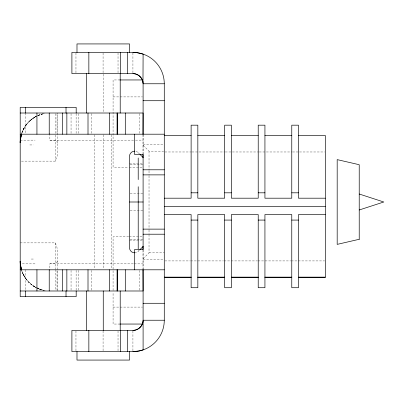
<?xml version="1.0" encoding="UTF-8"?>
<svg xmlns="http://www.w3.org/2000/svg" width="404" height="404" viewBox="0 0 404 404"><rect width="100%" height="100%" fill="white"/><g stroke="black" fill="none" stroke-linecap="round" stroke-linejoin="round"><path stroke-width="0.3" stroke-dasharray="2.02 1.52" d="M57.494 261.307C56.459 264.171 52.283 263.352 49.864 263.772L49.864 270.579M21.796 133.163L24.513 127.27L22.144 132.113M21.452 161.125L55.222 161.125L57.105 156.212L57.494 153.151L57.494 113.009M23.245 129.578L25.866 125.235M26.689 124.154L23.523 129.033L21.654 133.507A29.664 29.664 0 0 1 37.249 115.822M134.618 252.853L137.163 252.172L139.547 250.031M143.097 258.787L149.026 252.853L149.026 234.926M32.517 118.609L28.835 121.75L25.316 126.018L29.245 121.346L28.835 121.75L32.138 118.887L29.83 120.791L35.32 116.817L32.517 118.609L34.259 117.443A27.896 25.497 -38.1 0 1 36.082 116.438M34.855 117.084L38.744 115.17L35.461 116.741L42.349 113.973L39.198 114.989M43.142 113.782L44.364 113.64M20.306 140.158L35.062 140.132M119.953 79.952L113.075 79.952L113.075 167.165L128.709 167.165M113.075 96.904L142.471 96.904M49.864 133.421L49.864 140.228L134.906 140.137M135.537 140.137L143.097 140.127M143.097 144.45L163.66 144.45M143.097 145.213L149.026 151.147L163.676 151.147M164.913 151.975L191.334 151.975M191.961 151.975L224.674 151.975M225.301 151.975L258.641 151.975M259.267 151.975L291.981 151.975M292.607 151.975L298.899 151.975M299.526 151.975L324.69 151.975M129.532 163.898L143.097 163.898M130.149 164.812L143.097 164.812M129.336 167.165L142.471 167.165M130.149 193.526L143.097 193.526M130.149 210.474L143.097 210.474M128.709 236.835L113.075 236.835L113.075 291.42M129.336 236.835L142.471 236.835M130.149 239.188L143.097 239.188M129.532 240.102L143.097 240.102M20.2 242.875L55.222 242.875L56.883 246.985L57.494 250.849L57.494 290.991M149.026 252.853L164.282 252.853M143.097 259.55L163.66 259.55M164.913 260.918L190.077 260.918M190.703 260.918L223.412 260.918M224.043 260.918L257.383 260.918M258.01 260.918L290.723 260.918M291.35 260.918L297.642 260.918M298.268 260.918L324.69 260.918M34.996 263.868L20.306 263.842M113.075 307.096L142.471 307.096M119.953 324.048L113.075 324.048L113.075 292.041M49.864 263.772L133.648 263.863M134.274 263.863L143.097 263.873M49.864 140.228C52.283 140.648 56.459 139.829 57.494 142.693M43.142 290.218L44.364 290.36M39.198 289.011L42.349 290.027L35.461 287.259L38.744 288.83L34.855 286.916M135.936 151.318L137.163 151.828L139.547 153.969M45.223 290.627A29.664 29.664 0 0 1 21.654 270.493C23.129 275.124 25.906 279.159 29.245 282.654L28.835 282.25L31.961 284.982L35.32 287.183C29.048 283.558 24.018 277.77 21.796 270.837M32.517 285.391L34.259 286.557A27.896 25.497 38.1 0 0 36.082 287.562M26.689 279.846L25.316 277.982L25.866 278.765M23.245 274.422L24.513 276.73L22.144 271.887M149.026 151.147L149.026 170.291M149.026 170.897L149.026 175.2M149.026 175.821L149.026 229.416M149.026 230.038L149.026 234.32M143.097 134.557L143.097 155.479M143.097 249.687L143.097 269.443M143.006 134.825L143.006 153.747M143.006 250.253L143.006 269.175M139.254 113.63L139.254 133.572M139.254 270.428L139.254 290.37M138.213 152.636L138.213 153.242M138.213 250.758L138.213 251.364M132.926 53.03L132.926 72.972M132.926 331.027L132.926 350.97M118.029 53.03L118.029 72.972M118.029 331.027L118.029 350.97M111.767 134.825L111.767 269.175M103.262 74.22L103.262 112.383M103.262 134.825L103.262 269.175M103.076 53.03L103.076 72.972M103.076 331.027L103.076 350.97M94.753 134.825L94.753 269.175M91.612 113.63L91.612 133.572M91.612 270.428L91.612 290.37M78.189 113.63L78.189 133.572M78.189 270.428L78.189 290.37M76.119 113.63L76.119 133.572M76.119 270.428L76.119 290.37M75.962 53.03L75.962 72.972M75.962 331.027L75.962 350.97M71.053 113.63L71.053 133.572M71.053 270.428L71.053 290.37M57.03 113.63L57.03 133.572M57.03 270.428L57.03 290.37M55.222 113.63L55.222 134.466M55.222 135.098L55.222 161.125M55.222 242.875L55.222 268.902M55.222 269.534L55.222 290.37M25.336 113.009L25.336 133.572M25.336 269.806L25.336 290.375M37.744 115.595A29.664 29.664 0 0 1 44.076 113.575M33.305 259.045A77.725 1.449 0 0 1 29.805 259.045M29.835 144.945A77.841 1.48 0 0 1 33.391 144.945M37.941 115.544A27.896 25.497 -38.1 0 1 43.814 113.665M43.814 290.335A27.896 25.497 38.1 0 1 37.941 288.456"/><path stroke-width="0.61" d="M88.006 134.194L88.006 113.009M142.986 82.295L143.097 54.101L137.052 52.682L132.926 52.409L71.902 52.409L71.902 73.594L132.926 73.594C138.36 73.493 143.198 78.331 143.097 83.764L143.097 134.194M143.006 134.194L143.097 113.009L20.2 113.009M21.478 134.057A29.664 29.664 0 0 0 20.2 142.673L20.235 141.178M20.2 142.673L20.564 138.032L21.468 134.264M142.986 321.705C142.339 326.568 137.825 330.467 132.926 330.406L71.902 330.406L71.902 351.591L132.926 351.591L139.102 350.98L143.097 349.899L143.097 269.806M20.261 140.678L21.624 133.694M139.991 249.591L143.097 246.485M359.222 209.984L383.8 202L359.222 194.016M134.618 151.147C131.896 151.131 129.517 153.51 129.532 156.232L129.532 247.768C129.517 250.49 131.896 252.869 134.618 252.853M119.927 79.952L142.471 79.952M132.926 351.591A31.361 31.361 0 0 0 164.282 320.236L164.282 83.764L143.097 83.764A10.171 10.171 0 0 0 142.354 79.952L141.834 78.861A10.171 10.171 0 0 0 132.926 73.594M143.097 100.717L164.282 100.717M20.2 134.194L164.282 134.194M164.282 135.471L191.122 135.471M197.834 135.471L224.674 135.471M231.381 135.471L258.222 135.471M264.933 135.471L291.769 135.471M298.48 135.471L325.321 135.471L325.321 277.422L298.48 277.422M143.097 169.791L164.282 169.791M143.097 174.876L164.282 174.876M191.122 192.814L197.834 192.814M224.674 192.814L231.381 192.814M258.222 192.814L264.933 192.814M291.769 192.814L298.48 192.814M164.282 198.192L191.122 198.192L191.122 125.179L197.834 125.179L197.834 198.192L224.674 198.192L224.674 125.179L231.381 125.179L231.381 198.192L258.222 198.192L258.222 125.179L264.933 125.179L264.933 198.192L291.769 198.192L291.769 125.179L298.48 125.179L298.48 198.192L325.321 198.192M129.532 202L143.097 202M164.282 206.449L325.321 206.449M164.282 214.569L191.122 214.569L191.122 287.714L197.834 287.714L197.834 214.569L224.674 214.569L224.674 287.714L231.381 287.714L231.381 214.569L258.222 214.569L258.222 287.714L264.933 287.714L264.933 214.569L291.769 214.569L291.769 287.714L298.48 287.714L298.48 214.569L325.321 214.569M191.122 220.079L197.834 220.079M224.674 220.079L231.381 220.079M258.222 220.079L264.933 220.079M291.769 220.079L298.48 220.079M143.097 229.124L164.282 229.124M143.097 234.209L164.282 234.209M20.2 269.806L164.282 269.806M164.282 277.144L191.122 277.144M197.834 277.144L224.674 277.144M231.381 277.144L258.222 277.144M264.933 277.144L291.769 277.144M298.48 277.144L325.321 277.144M164.282 277.422L191.122 277.422M197.834 277.422L224.674 277.422M231.381 277.422L258.222 277.422M264.933 277.422L291.769 277.422M20.2 290.991L143.097 290.991L143.006 269.806M143.097 303.283L164.282 303.283M164.282 320.236L143.097 320.236A10.171 10.171 0 0 1 142.354 324.048L141.834 325.139A10.171 10.171 0 0 1 132.926 330.406M119.927 324.048L142.471 324.048M139.991 154.409L143.097 157.515M21.624 270.306L20.306 263.842L20.2 261.327A29.664 29.664 0 0 0 21.478 269.943M21.468 269.736L20.564 265.968L20.2 261.327M143.006 154.379L143.006 157.535M143.006 246.465L143.006 249.621M138.213 158.014L138.213 179.588M138.213 186.744L138.213 248.95M134.618 134.194L134.618 154.535L143.097 154.535L143.097 249.465L134.618 249.465L134.618 269.806M129.532 52.409L129.532 43.93L76.987 43.93L76.987 52.409M129.532 351.591L129.532 360.07L76.987 360.07L76.987 351.591M127.603 52.409L127.603 73.594M127.603 330.406L127.603 351.591M125.296 113.009L125.296 134.194M125.296 269.806L125.296 290.991M120.584 52.409L120.584 73.594M120.584 330.406L120.584 351.591M120.21 73.594L120.21 113.009M120.21 290.991L120.21 330.406M117.67 113.009L117.67 134.194M117.67 269.806L117.67 290.991M117.074 113.009L117.074 134.194M117.074 269.806L117.074 290.991M109.449 113.009L109.449 134.194M109.449 269.806L109.449 290.991M103.262 290.991L103.262 330.406M88.85 52.409L88.85 73.594M88.85 330.406L88.85 351.591M88.006 269.806L88.006 290.991M86.31 73.594L86.31 113.009M86.31 290.991L86.31 330.406M76.189 113.009L76.189 107.413L20.2 107.413L20.2 296.587L76.189 296.587L76.189 290.991M66.857 113.009L66.857 134.194M66.857 269.806L66.857 290.991M66.019 107.413L66.019 113.009M66.019 290.991L66.019 296.587M62.6 113.009L62.6 134.194M62.6 269.806L62.6 290.991M49.227 113.009L49.227 134.194M49.227 269.806L49.227 290.991M36.936 113.009L36.936 134.194M36.936 269.806L36.936 290.991M25.336 107.413L25.336 113.009M25.336 290.991L25.336 296.587M132.926 52.409A31.361 31.361 0 0 1 164.282 83.764M359.222 239.289L337.183 244.38L337.183 159.62L359.222 164.711L359.222 239.289"/></g></svg>
